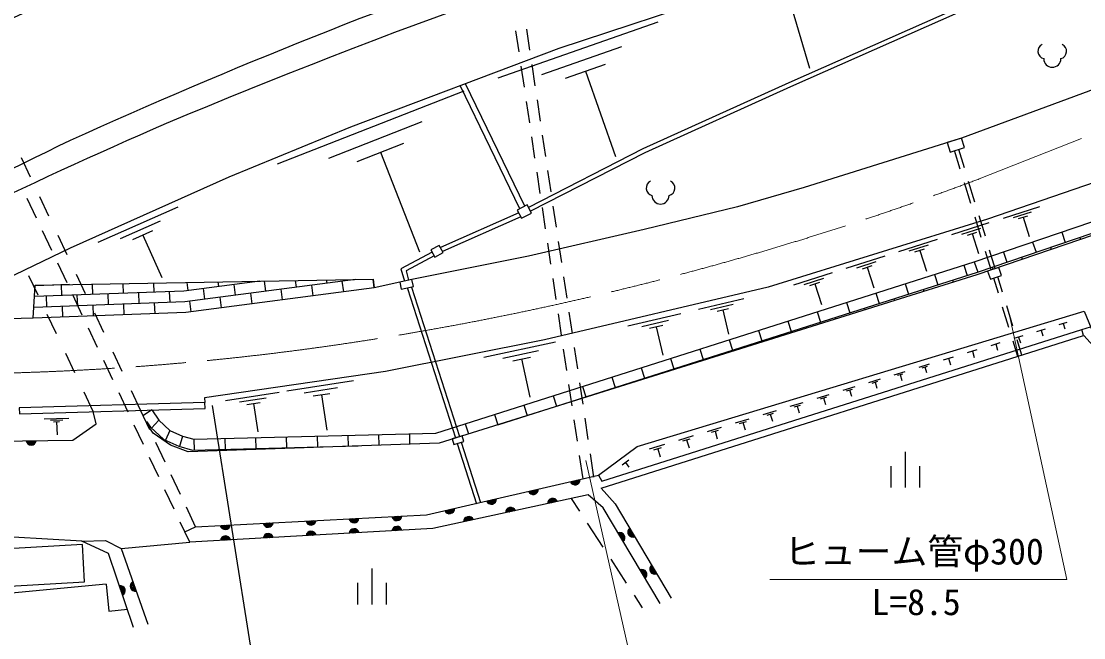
# Model space of a CAD drawing. Units: millimetres, scale not verified. Extents: x 40000 to 680000, y 20000 to 380000.
# Drawn here: x 289013 to 363222, y 243420 to 286494 of the extents above; entities that cross this region are included whole.
import ezdxf
from ezdxf.enums import TextEntityAlignment as Align

# ---------------------------------------------------------------- set-up
doc = ezdxf.new("R2010")
doc.units = ezdxf.units.MM
doc.header["$LTSCALE"] = 1000
doc.linetypes.add('CHAIN', pattern=[18.5, 12, -1.5, 3.5, -1.5])
for name, color, linetype, lineweight in [('M-BGD', 7, 'Continuous', 25), ('M-BMK', 2, 'CHAIN', 13), ('M-STR-HTXT', 7, 'Continuous', 13), ('M-STR-STR1', 1, 'Continuous', 25), ('M-STR-STRC', 7, 'Continuous', 25)]:
    doc.layers.add(name, color=color, linetype=linetype, lineweight=lineweight)
doc.styles.add('ＭＳ ゴシック', font='')
doc.styles.get('ＭＳ ゴシック').set_extended_font_data('MS Gothic')

msp = doc.modelspace()

# ---------------------------------------------------------------- linework, layer by layer
at = {"layer": 'M-BGD'}
for p, q in [((342670, 287941), (344078, 283224)), ((322313, 282532), (333494, 286445)), ((323782, 284349), (323559, 285833)), ((324540, 284463), (324317, 285946)), ((325369, 282765), (330960, 284721)), ((327027, 282509), (329823, 283487)), ((324153, 281877), (323930, 283360)), ((324911, 281991), (324688, 283474)), ((328425, 282998), (330512, 277034)), ((324183, 273578), (320043, 282126)), ((306902, 276525), (319942, 281637)), ((323836, 273398), (319683, 281965)), ((324523, 279405), (324301, 280888)), ((325282, 279518), (325059, 281002)), ((310503, 276934), (317023, 279490)), ((324894, 276932), (324672, 278416)), ((325652, 277046), (325430, 278529)), ((312474, 276703), (315734, 277981)), ((354887, 276247), (354489, 277545)), ((314104, 277342), (316830, 270387)), ((354601, 276155), (354202, 277457)), ((325265, 274460), (325043, 275943)), ((326023, 274574), (325801, 276057)), ((355811, 268963), (374766, 275417)), ((355334, 273764), (354894, 275199)), ((355620, 273857), (355180, 275291)), ((290075, 272746), (289434, 274102)), ((294393, 271063), (299969, 273533)), ((325636, 271988), (325413, 273471)), ((326394, 272101), (326171, 273585)), ((357621, 272741), (360147, 273545)), ((358306, 272773), (359569, 273175)), ((295952, 271309), (298740, 272544)), ((323895, 272838), (318425, 270417)), ((354006, 271590), (356623, 272423)), ((356067, 271374), (355627, 272808)), ((356353, 271467), (355913, 272901)), ((358675, 272705), (359307, 272906)), ((358991, 272806), (359420, 271459)), ((291143, 270486), (290502, 271842)), ((296814, 271246), (298207, 271863)), ((354716, 271624), (356024, 272040)), ((355099, 271553), (355753, 271762)), ((355426, 271657), (355870, 270262)), ((361682, 271754), (361924, 271044)), ((297511, 271554), (298828, 268581)), ((326007, 269515), (325784, 270999)), ((326765, 269629), (326542, 271112)), ((350298, 270409), (353007, 271272)), ((351033, 270444), (352387, 270876)), ((359647, 271062), (359888, 270352)), ((362941, 271391), (362992, 271241)), ((351429, 270372), (352106, 270587)), ((351768, 270479), (352228, 269035)), ((356760, 269116), (356360, 270418)), ((357044, 269213), (356646, 270511)), ((357611, 270369), (357853, 269659)), ((360906, 270698), (360957, 270547)), ((292211, 268225), (291570, 269582)), ((346632, 269242), (349344, 270105)), ((347367, 269277), (348723, 269709)), ((347764, 269204), (348442, 269420)), ((354847, 269444), (355074, 268729)), ((355576, 269676), (355818, 268966)), ((358871, 270005), (358922, 269854)), ((322299, 258308), (355811, 268963)), ((327136, 267157), (326913, 268640)), ((342970, 268076), (345680, 268939)), ((348103, 269312), (348563, 267866)), ((352798, 268792), (353025, 268077)), ((356835, 269312), (356887, 269160)), ((357546, 267577), (357220, 268639)), ((292380, 268096), (289989, 268009)), ((290754, 268037), (290753, 268067)), ((291856, 267326), (291829, 268076)), ((294005, 267405), (293978, 268125)), ((296153, 267483), (296128, 268163)), ((298302, 267562), (298278, 268202)), ((305683, 268335), (300380, 267638)), ((312347, 268455), (300442, 266890)), ((300679, 267677), (300605, 268244)), ((302811, 267958), (302768, 268283)), ((303974, 267354), (303877, 268098)), ((304942, 268238), (304931, 268322)), ((306106, 267634), (306013, 268341)), ((308238, 267915), (308177, 268380)), ((309401, 267311), (309304, 268055)), ((310369, 268195), (310340, 268419)), ((311533, 267592), (311435, 268335)), ((313665, 267872), (313585, 268477)), ((316279, 267925), (319622, 257471)), ((326377, 267043), (326155, 268526)), ((343705, 268111), (345060, 268543)), ((344101, 268038), (344779, 268254)), ((344440, 268146), (344900, 266701)), ((350749, 268141), (350976, 267426)), ((354049, 268403), (354096, 268255)), ((357260, 267485), (356936, 268542)), ((300380, 267638), (289942, 267256)), ((290809, 266538), (290782, 267287)), ((293279, 265965), (292638, 267321)), ((292958, 266616), (292930, 267366)), ((295106, 266695), (295079, 267444)), ((297255, 266773), (297227, 267523)), ((299403, 266852), (299376, 267601)), ((301843, 267074), (301745, 267817)), ((303006, 266470), (302909, 267214)), ((305138, 266751), (305040, 267494)), ((307270, 267031), (307172, 267775)), ((348700, 267489), (348927, 266775)), ((352000, 267752), (352044, 267613)), ((300442, 266890), (289896, 266504)), ((291911, 265827), (291883, 266577)), ((294059, 265906), (294032, 266655)), ((296208, 265984), (296181, 266734)), ((298357, 266063), (298329, 266812)), ((300875, 266190), (300777, 266934)), ((336324, 266369), (339486, 267115)), ((337164, 266345), (338746, 266718)), ((337609, 266227), (338400, 266414)), ((346651, 266838), (346878, 266123)), ((347903, 266449), (347941, 266329)), ((349951, 267100), (349992, 266971)), ((357993, 265095), (357553, 266529)), ((358279, 265187), (357839, 266621)), ((289850, 265752), (281816, 265525)), ((326748, 264571), (326526, 266054)), ((327506, 264684), (327284, 266168)), ((331385, 265205), (335083, 266077)), ((338005, 266321), (338402, 264634)), ((344602, 266186), (344829, 265472)), ((345854, 265797), (345889, 265688)), ((294347, 263705), (293706, 265061)), ((329572, 254358), (363077, 264967)), ((332367, 265176), (334216, 265612)), ((332888, 265039), (333812, 265257)), ((333350, 265148), (333815, 263175)), ((342553, 265535), (342780, 264820)), ((343805, 265146), (343837, 265046)), ((359953, 264822), (360542, 265000)), ((361513, 265295), (362074, 265465)), ((361793, 265380), (361907, 265006)), ((363077, 264967), (364611, 265425)), ((363209, 264537), (363077, 264967)), ((329527, 253872), (363209, 264537)), ((338455, 264232), (338682, 263517)), ((340504, 264884), (340731, 264169)), ((341756, 264495), (341785, 264404)), ((358366, 264340), (358982, 264527)), ((358898, 263169), (358572, 264231)), ((358674, 264433), (358799, 264022)), ((360248, 264911), (360367, 264518)), ((321314, 263031), (326327, 264100)), ((322638, 262964), (325145, 263498)), ((327119, 262098), (326897, 263582)), ((327877, 262212), (327655, 263695)), ((336406, 263581), (336633, 262866)), ((339707, 263843), (339733, 263762)), ((355105, 263350), (355778, 263555)), ((355441, 263453), (355578, 263003)), ((356750, 263850), (357395, 264045)), ((357072, 263947), (357203, 263517)), ((358611, 263081), (358286, 264139)), ((295415, 261444), (294774, 262800)), ((323336, 262763), (324590, 263031)), ((323963, 262897), (324533, 260223)), ((334357, 262929), (334584, 262215)), ((337658, 263192), (337681, 263120)), ((353430, 262842), (354133, 263056)), ((353781, 262949), (353924, 262480)), ((332308, 262278), (332536, 261563)), ((335609, 262540), (335629, 262478)), ((349989, 261799), (350753, 262030)), ((351725, 262325), (352458, 262548)), ((351938, 262283), (352304, 262394)), ((352121, 262339), (352240, 261948)), ((307552, 260662), (312211, 261389)), ((328248, 259740), (328025, 261223)), ((330259, 261626), (330487, 260912)), ((331511, 261237), (331525, 261194)), ((333560, 261889), (333577, 261836)), ((348222, 261262), (349017, 261503)), ((348453, 261217), (348850, 261337)), ((348652, 261277), (348780, 260853)), ((350211, 261755), (350593, 261870)), ((350402, 261813), (350525, 261405)), ((296483, 259184), (295842, 260540)), ((303284, 259997), (307024, 260580)), ((308765, 260533), (311094, 260896)), ((309396, 260313), (310560, 260495)), ((327490, 259626), (327267, 261109)), ((328210, 260975), (328438, 260260)), ((329462, 260586), (329473, 260552)), ((346424, 260717), (347250, 260967)), ((346663, 260669), (347076, 260795)), ((346870, 260732), (347004, 260291)), ((304258, 259893), (306128, 260185)), ((304764, 259717), (305699, 259863)), ((305232, 259790), (305543, 257796)), ((309978, 260404), (310366, 257919)), ((326162, 260323), (326389, 259609)), ((327413, 259934), (327421, 259911)), ((342728, 259596), (343619, 259866)), ((344592, 260161), (345451, 260422)), ((344842, 260112), (345271, 260242)), ((345056, 260177), (345195, 259719)), ((297990, 257958), (297349, 259315)), ((298140, 259338), (297549, 258946)), ((322064, 259021), (322291, 258306)), ((324113, 259672), (324340, 258957)), ((325364, 259283), (325369, 259269)), ((340831, 259020), (341755, 259300)), ((341099, 258967), (341561, 259107)), ((341330, 259037), (341480, 258544)), ((342987, 259544), (343432, 259680)), ((343210, 259612), (343354, 259137)), ((290624, 258718), (292329, 258768)), ((291054, 258617), (291906, 258642)), ((291270, 258510), (291696, 258522)), ((291483, 258516), (291510, 257607)), ((297551, 256923), (296910, 258280)), ((297769, 258540), (298041, 258130)), ((298616, 258620), (298108, 258068)), ((320015, 258369), (320239, 257664)), ((323315, 258632), (323317, 258627)), ((327861, 257153), (327638, 258637)), ((328619, 257267), (328396, 258751)), ((338899, 258434), (339857, 258724)), ((339177, 258379), (339656, 258524)), ((339417, 258451), (339572, 257940)), ((298041, 258130), (298982, 257264)), ((299399, 257900), (299095, 257214)), ((300266, 257515), (300061, 256794)), ((311823, 257560), (311843, 256810)), ((313973, 257615), (313992, 256878)), ((316122, 257670), (316140, 256953)), ((334930, 257230), (335958, 257542)), ((336932, 257837), (337925, 258138)), ((337220, 257780), (337717, 257931)), ((337469, 257855), (337629, 257326)), ((299058, 255697), (298417, 257054)), ((298899, 257340), (298844, 257280)), ((298982, 257264), (300010, 256808)), ((300010, 256808), (300982, 256531)), ((300982, 256531), (312554, 256829)), ((301077, 257284), (301096, 256534)), ((303226, 257339), (303246, 256590)), ((305376, 257395), (305395, 256645)), ((307525, 257450), (307544, 256700)), ((309674, 257505), (309693, 256755)), ((310768, 256783), (310768, 256767)), ((319458, 256999), (320805, 252787)), ((319744, 257089), (321091, 252878)), ((332892, 256611), (333955, 256934)), ((335229, 257171), (335742, 257327)), ((335485, 257249), (335652, 256701)), ((302171, 256562), (302173, 256470)), ((304320, 256617), (304322, 256544)), ((306469, 256672), (306471, 256618)), ((308619, 256728), (308620, 256692)), ((328254, 254528), (328009, 256165)), ((329012, 254642), (328767, 256278)), ((333201, 256550), (333733, 256712)), ((333467, 256631), (333639, 256064)), ((350748, 256417), (350748, 253917)), ((298619, 254663), (297978, 256019)), ((330975, 255493), (331454, 255844)), ((331215, 255669), (331449, 255349)), ((349748, 255417), (349748, 253917)), ((351748, 255417), (351748, 253917)), ((300126, 253437), (299485, 254793)), ((329319, 254773), (329572, 254358)), ((299687, 252402), (299046, 253759)), ((328029, 252266), (327456, 253150)), ((301194, 251176), (300553, 252533)), ((300435, 250818), (300114, 251498)), ((329660, 249748), (328573, 251426)), ((295999, 249645), (297855, 244375)), ((331291, 247230), (330204, 248908)), ((313503, 248252), (313503, 245752)), ((294949, 247164), (273329, 245105)), ((312503, 247252), (312503, 245752)), ((314503, 247252), (314503, 245752)), ((332408, 245506), (331835, 246391))]:
    msp.add_line(p, q, dxfattribs=at)
for points in [[(403863, 296882), (399448, 300620), (396864, 301717), (375270, 297717), (364154, 295345), (349570, 291734), (338313, 288478), (326560, 284584), (312011, 279097), (303515, 275592), (292428, 270630), (279552, 264435), (266702, 257479), (256772, 251798), (249922, 247337)], [(403863, 296882), (396123, 294356), (386824, 291005), (373490, 285742), (363578, 281612), (354681, 278332), (343684, 274886), (339035, 273518), (332521, 271936), (324437, 270085), (316297, 268459), (313665, 267872)], [(401938, 287752), (401817, 285847), (399599, 283723), (355762, 268776), (318191, 257023), (300675, 256418), (299427, 256879), (298221, 257708), (297834, 258288)], [(298140, 259338), (298616, 258620), (299399, 257900), (300266, 257515), (301077, 257284), (317966, 257718), (355576, 269676), (399052, 284478), (400700, 285957), (401327, 287558)], [(355521, 287908), (355518, 287907), (342620, 282196), (332425, 277575), (324447, 273480)], [(355631, 287629), (342742, 281923), (332555, 277305), (324587, 273215)], [(397963, 286921), (356502, 272668), (341174, 267924), (325563, 264243), (314447, 262013), (301810, 260172), (301836, 259853)], [(323762, 273107), (318293, 270687), (318285, 270683)], [(317706, 270372), (317704, 270371), (315534, 269205), (315775, 268343)], [(317846, 270107), (315887, 269054), (316068, 268408)], [(315980, 267859), (315998, 267820), (319336, 257382)], [(329319, 254773), (332040, 256771), (363259, 266243), (364557, 263080), (363236, 264543)], [(268470, 258436), (283807, 257104), (292610, 257222), (294238, 258355), (294038, 259218)], [(301194, 251176), (317320, 252010), (329319, 254773)], [(329527, 253872), (330500, 252773), (334404, 246184)], [(333628, 245816), (329658, 252490), (328619, 253403), (317748, 251043), (300777, 250094)], [(293234, 250166), (276444, 251146), (266249, 244585)], [(295999, 249645), (300777, 250094), (300435, 250818), (301194, 251176)], [(296848, 244139), (295102, 249299), (293234, 250166), (294898, 250215), (295999, 249645)], [(294949, 247164), (295129, 245283), (296439, 245408)]]:
    msp.add_lwpolyline(points, dxfattribs=at)
for points in [[(354681, 278332), (353681, 278019), (353888, 277358), (354888, 277672)], [(323952, 272726), (324652, 273090), (324352, 273666), (323653, 273302)], [(317893, 270019), (318473, 270327), (318205, 270832), (317625, 270525)], [(357284, 269295), (356508, 269030), (356701, 268463), (357477, 268727)], [(313665, 267872), (300505, 266141), (289850, 265752), (289991, 268053), (313603, 268478)], [(316297, 268459), (315446, 268269), (315558, 267765), (316410, 267955)], [(301836, 259853), (288879, 259476), (288891, 259068), (301848, 259446)], [(319797, 257526), (319099, 257307), (319219, 256925), (319917, 257143)], [(293288, 249940), (288075, 249636), (288227, 247034), (293440, 247338)]]:
    msp.add_lwpolyline(points, close=True, dxfattribs=at)
for centre, radius, start, end in [((438047, -36286), 357421, 108.41958, 117.17197), ((452694, -74296), 387178, 103.50677, 114.45125), ((441295, -49058), 368934, 109.51163, 117.05832), ((478198, -147490), 462876, 106.57551, 112.7581), ((360559, 284399), 536, 116.08703, 255.33416), ((361487, 284399), 536, 284.66584, 63.91297), ((361023, 283880), 600, 180, 360), ((448876, -64945), 375446, 113.50479, 123.332), ((505124, -163942), 490601, 115.69178, 122.59744), ((333199, 274841), 536, 116.08703, 255.33416), ((334128, 274841), 536, 284.66584, 63.91297), ((333663, 274322), 600, 180, 360), ((289707, 257237), 354, 189.5654, 351.97058), ((289707, 257237), 283, 191.78944, 349.74654), ((289707, 257237), 212, 195.53577, 346.00022), ((289707, 257237), 142, 203.2475, 338.28849), ((289707, 257237), 100, 213.56516, 327.97083), ((324769, 253781), 354, 201.76482, 4.17), ((327693, 254454), 354, 201.76482, 4.17), ((327693, 254454), 283, 203.98886, 1.94596), ((327693, 254454), 212, 207.73518, 358.19963), ((327693, 254454), 142, 215.44691, 350.4879), ((327693, 254454), 100, 225.76457, 340.17024), ((321846, 253108), 354, 201.76482, 4.17), ((321846, 253108), 283, 203.98886, 1.94596), ((321846, 253108), 212, 207.73518, 358.19963), ((321846, 253108), 142, 215.44691, 350.4879), ((321846, 253108), 100, 225.76457, 340.17024), ((324769, 253781), 283, 203.98886, 1.94596), ((324769, 253781), 212, 207.73518, 358.19963), ((324769, 253781), 142, 215.44691, 350.4879), ((324769, 253781), 100, 225.76457, 340.17024), ((326127, 252806), 354, 21.04497, 183.45015), ((326127, 252806), 283, 23.26901, 181.22611), ((318922, 252435), 354, 201.76482, 4.17), ((318922, 252435), 283, 203.98886, 1.94596), ((318922, 252435), 212, 207.73518, 358.19963), ((318922, 252435), 142, 215.44691, 350.4879), ((318922, 252435), 100, 225.76457, 340.17024), ((323195, 252170), 354, 21.04497, 183.45015), ((323195, 252170), 283, 23.26901, 181.22611), ((323195, 252170), 212, 27.01534, 177.47978), ((323195, 252170), 142, 34.72707, 169.76805), ((326127, 252806), 212, 27.01534, 177.47978), ((326127, 252806), 142, 34.72707, 169.76805), ((326127, 252806), 100, 45.04473, 159.45039), ((309254, 251647), 354, 191.75739, 354.16256), ((309254, 251647), 283, 193.98142, 351.93853), ((309254, 251647), 212, 197.72775, 348.1922), ((309254, 251647), 142, 205.43948, 340.48047), ((309254, 251647), 100, 215.75714, 330.16281), ((312250, 251802), 354, 191.75739, 354.16256), ((312250, 251802), 283, 193.98142, 351.93853), ((312250, 251802), 212, 197.72775, 348.1922), ((312250, 251802), 142, 205.43948, 340.48047), ((312250, 251802), 100, 215.75714, 330.16281), ((315246, 251957), 354, 191.75739, 354.16256), ((315246, 251957), 283, 193.98142, 351.93853), ((315246, 251957), 212, 197.72775, 348.1922), ((315246, 251957), 142, 205.43948, 340.48047), ((315246, 251957), 100, 215.75714, 330.16281), ((320263, 251533), 354, 21.04497, 183.45015), ((320263, 251533), 283, 23.26901, 181.22611), ((320263, 251533), 212, 27.01534, 177.47978), ((320263, 251533), 142, 34.72707, 169.76805), ((320263, 251533), 100, 45.04473, 159.45039), ((323195, 252170), 100, 45.04473, 159.45039), ((303262, 251337), 354, 191.75739, 354.16256), ((303262, 251337), 283, 193.98142, 351.93853), ((303262, 251337), 212, 197.72775, 348.1922), ((303262, 251337), 142, 205.43948, 340.48047), ((303262, 251337), 100, 215.75714, 330.16281), ((306258, 251492), 354, 191.75739, 354.16256), ((306258, 251492), 283, 193.98142, 351.93853), ((306258, 251492), 212, 197.72775, 348.1922), ((306258, 251492), 142, 205.43948, 340.48047), ((306258, 251492), 100, 215.75714, 330.16281), ((309265, 250514), 354, 11.99497, 174.40015), ((312261, 250682), 354, 11.99497, 174.40015), ((312261, 250682), 283, 14.21901, 172.17611), ((312261, 250682), 212, 17.96533, 168.42978), ((315256, 250849), 354, 11.99497, 174.40015), ((315256, 250849), 283, 14.21901, 172.17611), ((315256, 250849), 212, 17.96533, 168.42978), ((315256, 250849), 142, 25.67706, 160.71805), ((315256, 250849), 100, 35.99473, 150.40039), ((331734, 250796), 354, 129.44495, 291.85013), ((331734, 250796), 283, 131.66899, 289.62609), ((331734, 250796), 212, 135.41532, 285.87977), ((331734, 250796), 142, 143.12705, 278.16804), ((331734, 250796), 100, 153.44471, 267.85037), ((303275, 250180), 354, 11.99497, 174.40015), ((303275, 250180), 283, 14.21901, 172.17611), ((303275, 250180), 212, 17.96533, 168.42978), ((303275, 250180), 142, 25.67706, 160.71805), ((303275, 250180), 100, 35.99473, 150.40039), ((306270, 250347), 354, 11.99497, 174.40015), ((306270, 250347), 283, 14.21901, 172.17611), ((306270, 250347), 212, 17.96533, 168.42978), ((306270, 250347), 142, 25.67706, 160.71805), ((306270, 250347), 100, 35.99473, 150.40039), ((309265, 250514), 283, 14.21901, 172.17611), ((309265, 250514), 212, 17.96533, 168.42978), ((309265, 250514), 142, 25.67706, 160.71805), ((309265, 250514), 100, 35.99473, 150.40039), ((312261, 250682), 142, 25.67706, 160.71805), ((312261, 250682), 100, 35.99473, 150.40039), ((330829, 250415), 354, 309.54548, 111.95066), ((330829, 250415), 283, 311.76952, 109.72662), ((330829, 250415), 212, 315.51585, 105.9803), ((330829, 250415), 142, 323.22758, 98.26857), ((330829, 250415), 100, 333.54524, 87.9509), ((332363, 247836), 354, 309.54548, 111.95066), ((332363, 247836), 283, 311.76952, 109.72662), ((332363, 247836), 212, 315.51585, 105.9803), ((332363, 247836), 142, 323.22758, 98.26857), ((332363, 247836), 100, 333.54524, 87.9509), ((333263, 248216), 354, 129.44495, 291.85013), ((333263, 248216), 283, 131.66899, 289.62609), ((333263, 248216), 212, 135.41532, 285.87977), ((333263, 248216), 142, 143.12705, 278.16804), ((333263, 248216), 100, 153.44471, 267.85037), ((296978, 247028), 354, 118.20165, 280.60683), ((296978, 247028), 283, 120.42569, 278.38279), ((296978, 247028), 212, 124.17202, 274.63647), ((296978, 247028), 142, 131.88375, 266.92474), ((295924, 246701), 354, 297.49398, 99.89916), ((295924, 246701), 283, 299.71802, 97.67512), ((295924, 246701), 212, 303.46435, 93.9288), ((295924, 246701), 142, 311.17608, 86.21707), ((295924, 246701), 100, 321.49374, 75.8994), ((296978, 247028), 100, 142.20141, 256.60707)]:
    msp.add_arc(centre, radius, start, end, dxfattribs=at)
at = {"layer": 'M-BMK'}
msp.add_line((380266, 285125), (355913, 275476), dxfattribs=at)
for centre, radius, start, end in [((279695, 477826), 216228, 279.93595, 290.63963), ((282723, 459206), 197365, 270.2351, 280.00275)]:
    msp.add_arc(centre, radius, start, end, dxfattribs=at)
at = {"layer": 'M-STR-HTXT'}
for points in [[(358015, 266046), (362044, 247486), (341294, 247486)], [(328437, 255801), (333820, 231980), (355820, 231980)]]:
    msp.add_lwpolyline(points, dxfattribs=at)
at = {"layer": 'M-STR-STR1'}
for p, q in [((289659, 275589), (289019, 276946)), ((290941, 272877), (290300, 274233)), ((292222, 270164), (291582, 271521)), ((290193, 267355), (289553, 268712)), ((293504, 267452), (292863, 268808)), ((291475, 264643), (290834, 265999)), ((294786, 264739), (294145, 266096)), ((292757, 261931), (292116, 263287)), ((296067, 262027), (295426, 263383)), ((294038, 259218), (293397, 260574)), ((297349, 259315), (296708, 260671))]:
    msp.add_line(p, q, dxfattribs=at)
at = {"layer": 'M-STR-STRC'}
msp.add_line((302349, 259649), (305090, 242319), dxfattribs=at)

# ---------------------------------------------------------------- texts
at = {"layer": 'M-STR-HTXT', "style": 'ＭＳ ゴシック'}
for s, p in [('ヒューム管φ300', (342294, 247986)), ('L=8.5', (348394, 244452))]:
    msp.add_text(s, height=1833, dxfattribs=at).set_placement(p, align=Align.BOTTOM_LEFT)

doc.saveas('drawing.dxf')
